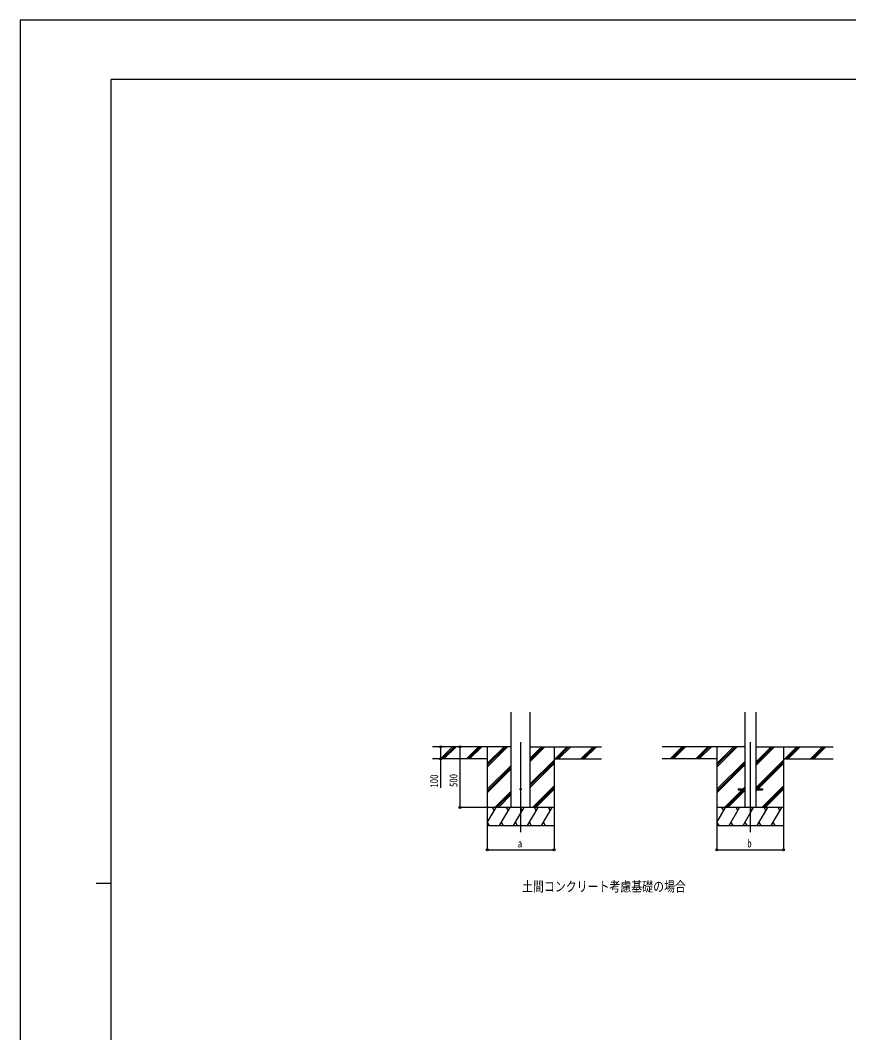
# Model space of a CAD drawing. Units: millimetres, scale not verified. Extents: x -10512 to 10512, y -7425 to 7425.
# Drawn here: x -10512 to -3685, y -919 to 7425 of the extents above; entities that cross this region are included whole.
import ezdxf
from ezdxf.enums import TextEntityAlignment as Align

# ---------------------------------------------------------------- set-up
doc = ezdxf.new("R2010")
doc.units = ezdxf.units.MM
doc.header["$LTSCALE"] = 30
for name, color, linetype in [('0-2_USER1', 3, 'Continuous'), ('0-3_YKK_12', 2, 'Continuous'), ('0-4_YKK_13', 4, 'Continuous'), ('0-5_YKK_A1', 4, 'Continuous'), ('0-6_YKK_D', 6, 'Continuous'), ('0-7_YKK_ZWAK', 7, 'Continuous')]:
    doc.layers.add(name, color=color, linetype=linetype)
doc.styles.add('ＭＳ ゴシック', font='')
doc.styles.get('ＭＳ ゴシック').set_extended_font_data('MS Gothic')

msp = doc.modelspace()

# ---------------------------------------------------------------- linework, layer by layer
at = {"layer": '0-3_YKK_12'}
for p, q in [((-6388.94, 1475.92), (-6388.94, 732.6)), ((-4497.37, 1475.92), (-4497.37, 732.6))]:
    msp.add_line(p, q, dxfattribs=at)
at = {"layer": '0-4_YKK_13'}
for p, q in [((-4597.37, 1092.19), (-4597.37, 1083.19)), ((-4597.37, 1092.19), (-4542.57, 1092.19)), ((-4452.17, 1092.19), (-4397.37, 1092.19)), ((-4397.37, 1092.19), (-4397.37, 1083.19)), ((-4597.37, 1083.19), (-4542.57, 1083.19)), ((-4452.17, 1083.19), (-4397.37, 1083.19))]:
    msp.add_line(p, q, dxfattribs=at)
msp.add_circle((-6388.94, 1087.69), 5, dxfattribs=at)
at = {"layer": '0-5_YKK_A1'}
for p, q in [((-6466.69, 937.69), (-6466.69, 1723.04)), ((-6311.19, 937.69), (-6311.19, 1723.04)), ((-4542.57, 1723.04), (-4542.57, 937.69)), ((-4452.17, 1723.04), (-4452.17, 937.69)), ((-6466.69, 1437.69), (-7114.89, 1437.69)), ((-7048.21, 1339.09), (-6949.61, 1437.69)), ((-7035.47, 1337.69), (-6935.47, 1437.69)), ((-7021.33, 1337.69), (-6921.33, 1437.69)), ((-6836.08, 1339.09), (-6737.48, 1437.69)), ((-6823.34, 1337.69), (-6723.34, 1437.69)), ((-6809.19, 1337.69), (-6709.19, 1437.69)), ((-6663.94, 1437.69), (-6663.94, 787.69)), ((-6663.94, 1270.81), (-6497.06, 1437.69)), ((-6663.94, 1284.95), (-6511.2, 1437.69)), ((-6663.94, 1299.09), (-6525.35, 1437.69)), ((-6311.19, 1315.19), (-6188.69, 1437.69)), ((-6311.19, 1329.33), (-6202.84, 1437.69)), ((-6311.19, 1343.47), (-6216.98, 1437.69)), ((-6311.19, 1437.69), (-5723.32, 1437.69)), ((-6113.94, 1437.69), (-6113.94, 787.69)), ((-6104.85, 1337.69), (-6004.85, 1437.69)), ((-6090.7, 1337.69), (-5990.7, 1437.69)), ((-6076.56, 1337.69), (-5976.56, 1437.69)), ((-5892.71, 1337.69), (-5792.71, 1437.69)), ((-5878.57, 1337.69), (-5778.57, 1437.69)), ((-5864.43, 1337.69), (-5764.43, 1437.69)), ((-4542.57, 1437.69), (-5223.32, 1437.69)), ((-5156.64, 1339.09), (-5058.04, 1437.69)), ((-5143.9, 1337.69), (-5043.9, 1437.69)), ((-5129.76, 1337.69), (-5029.75, 1437.69)), ((-4944.5, 1339.09), (-4845.91, 1437.69)), ((-4931.77, 1337.69), (-4831.76, 1437.69)), ((-4917.62, 1337.69), (-4817.62, 1437.69)), ((-4772.37, 1437.69), (-4772.37, 787.69)), ((-4772.37, 1270.81), (-4605.49, 1437.69)), ((-4772.37, 1284.95), (-4619.63, 1437.69)), ((-4772.37, 1299.09), (-4633.77, 1437.69)), ((-4452.17, 1282.64), (-4297.12, 1437.69)), ((-4452.17, 1296.78), (-4311.27, 1437.69)), ((-4452.17, 1310.92), (-4325.41, 1437.69)), ((-4452.17, 1437.69), (-3814.17, 1437.69)), ((-4222.37, 1437.69), (-4222.37, 787.69)), ((-4213.28, 1337.69), (-4113.27, 1437.69)), ((-4199.13, 1337.69), (-4099.13, 1437.69)), ((-4184.99, 1337.69), (-4084.99, 1437.69)), ((-4001.14, 1337.69), (-3901.14, 1437.69)), ((-3987, 1337.69), (-3887, 1437.69)), ((-3972.86, 1337.69), (-3872.86, 1437.69)), ((-6663.94, 1337.69), (-7114.89, 1337.69)), ((-6113.94, 1337.69), (-5723.32, 1337.69)), ((-4772.37, 1337.69), (-5223.32, 1337.69)), ((-4222.37, 1337.69), (-3814.17, 1337.69)), ((-6663.94, 1086.96), (-6466.69, 1284.21)), ((-6663.94, 1072.82), (-6466.69, 1270.07)), ((-6663.94, 1058.68), (-6466.69, 1255.92)), ((-6311.19, 1131.34), (-6113.94, 1328.59)), ((-6311.19, 1117.2), (-6113.94, 1314.45)), ((-6311.19, 1103.06), (-6113.94, 1300.31)), ((-4772.37, 1086.96), (-4542.57, 1316.76)), ((-4772.37, 1072.82), (-4542.57, 1302.62)), ((-4772.37, 1058.68), (-4542.57, 1288.47)), ((-4452.17, 1098.79), (-4222.37, 1328.59)), ((-4444.64, 1092.19), (-4222.37, 1314.45)), ((-4430.49, 1092.19), (-4222.37, 1300.31)), ((-6292.72, 937.69), (-6113.94, 1116.46)), ((-6278.58, 937.69), (-6113.94, 1102.32)), ((-6264.43, 937.69), (-6113.94, 1088.18)), ((-4555.01, 1092.19), (-4542.57, 1104.63)), ((-4401.15, 937.69), (-4222.37, 1116.46)), ((-4387.01, 937.69), (-4222.37, 1102.32)), ((-4372.86, 937.69), (-4222.37, 1088.18)), ((-6601.08, 937.69), (-6466.69, 1072.08)), ((-6586.94, 937.69), (-6466.69, 1057.94)), ((-6572.8, 937.69), (-6466.69, 1043.79)), ((-4709.51, 937.69), (-4564.01, 1083.19)), ((-4695.37, 937.69), (-4549.87, 1083.19)), ((-4681.23, 937.69), (-4542.57, 1076.34)), ((-4452.17, 1070.51), (-4439.49, 1083.19)), ((-6113.94, 937.69), (-6663.94, 937.69)), ((-6663.94, 812.24), (-6591.51, 937.69)), ((-6606.52, 911.7), (-6621.52, 937.69)), ((-6562.65, 787.69), (-6476.04, 937.69)), ((-6491.04, 911.71), (-6506.04, 937.69)), ((-6447.18, 787.69), (-6360.57, 937.69)), ((-6375.58, 911.7), (-6390.58, 937.69)), ((-6331.71, 787.69), (-6245.1, 937.69)), ((-6260.1, 911.71), (-6275.11, 937.69)), ((-6216.24, 787.69), (-6129.63, 937.69)), ((-6144.63, 911.71), (-6159.63, 937.69)), ((-4222.37, 937.69), (-4772.37, 937.69)), ((-4772.37, 812.24), (-4699.94, 937.69)), ((-4714.94, 911.7), (-4729.95, 937.69)), ((-4671.08, 787.69), (-4584.47, 937.69)), ((-4599.47, 911.71), (-4614.47, 937.69)), ((-4555.61, 787.69), (-4469, 937.69)), ((-4484, 911.7), (-4499.01, 937.69)), ((-4440.14, 787.69), (-4353.53, 937.69)), ((-4368.53, 911.71), (-4383.54, 937.69)), ((-4324.67, 787.69), (-4238.06, 937.69)), ((-4253.06, 911.71), (-4268.06, 937.69)), ((-6663.94, 787.69), (-6113.94, 787.69)), ((-6663.12, 813.67), (-6648.12, 787.69)), ((-6547.65, 813.67), (-6532.65, 787.69)), ((-6432.18, 813.67), (-6417.18, 787.69)), ((-6316.71, 813.67), (-6301.71, 787.69)), ((-6201.24, 813.67), (-6186.24, 787.69)), ((-4772.37, 787.69), (-4222.37, 787.69)), ((-4771.55, 813.67), (-4756.55, 787.69)), ((-4656.08, 813.67), (-4641.08, 787.69)), ((-4540.61, 813.67), (-4525.61, 787.69)), ((-4425.14, 813.67), (-4410.14, 787.69)), ((-4309.67, 813.67), (-4294.67, 787.69))]:
    msp.add_line(p, q, dxfattribs=at)
at = {"layer": '0-6_YKK_D'}
for p, q in [((-6889, 1437.69), (-6889, 937.69)), ((-6664.94, 937.69), (-6890, 937.69)), ((-6663.94, 787.69), (-6663.94, 586.69)), ((-6113.94, 787.69), (-6113.94, 586.69)), ((-4772.37, 787.69), (-4772.37, 586.69)), ((-4222.37, 787.69), (-4222.37, 586.69)), ((-6663.94, 587.69), (-6113.94, 587.69)), ((-4772.37, 587.69), (-4222.37, 587.69))]:
    msp.add_line(p, q, dxfattribs=at)
msp.add_lwpolyline([(-7048.28, 1437.69), (-7048.28, 1337.69), (-7048.28, 1100.49)], dxfattribs=at)
for centre in [(-7048.28, 1437.69), (-6889, 1437.69), (-7048.28, 1337.69), (-6889, 937.69), (-6663.94, 587.69), (-6113.94, 587.69), (-4772.37, 587.69), (-4222.37, 587.69)]:
    msp.add_circle(centre, 8.5, dxfattribs=at)
at = {"layer": '0-7_YKK_ZWAK'}
for p, q in [((9737.55, 6937.5), (-9762.45, 6937.5)), ((-9762.45, -6312.5), (-9762.45, 6937.5)), ((-9887.45, 312.5), (-9762.45, 312.5))]:
    msp.add_line(p, q, dxfattribs=at)
msp.add_lwpolyline([(-10512.5, -7425), (10512.5, -7425), (10512.5, 7425), (-10512.5, 7425)], close=True, dxfattribs=at)

# ---------------------------------------------------------------- texts
at = {"layer": '0-2_USER1', "style": 'ＭＳ ゴシック', "width": 0.8}
msp.add_text('土間コンクリート考慮基礎の場合', height=82.48, dxfattribs=at).set_placement((-6377.39, 220), align=Align.BOTTOM_LEFT)
at = {"layer": '0-6_YKK_D', "style": 'ＭＳ ゴシック', "width": 0.8}
for s, p in [('100', (-7049.08, 1101.29)), ('500', (-6889.8, 1106.09))]:
    msp.add_text(s, height=65.98, rotation=90, dxfattribs=at).set_placement(p, align=Align.BOTTOM_LEFT)
for s, p in [('b', (-4521.37, 588.49)), ('a', (-6412.94, 588.49))]:
    msp.add_text(s, height=65.98, dxfattribs=at).set_placement(p, align=Align.BOTTOM_LEFT)

doc.saveas('drawing.dxf')
